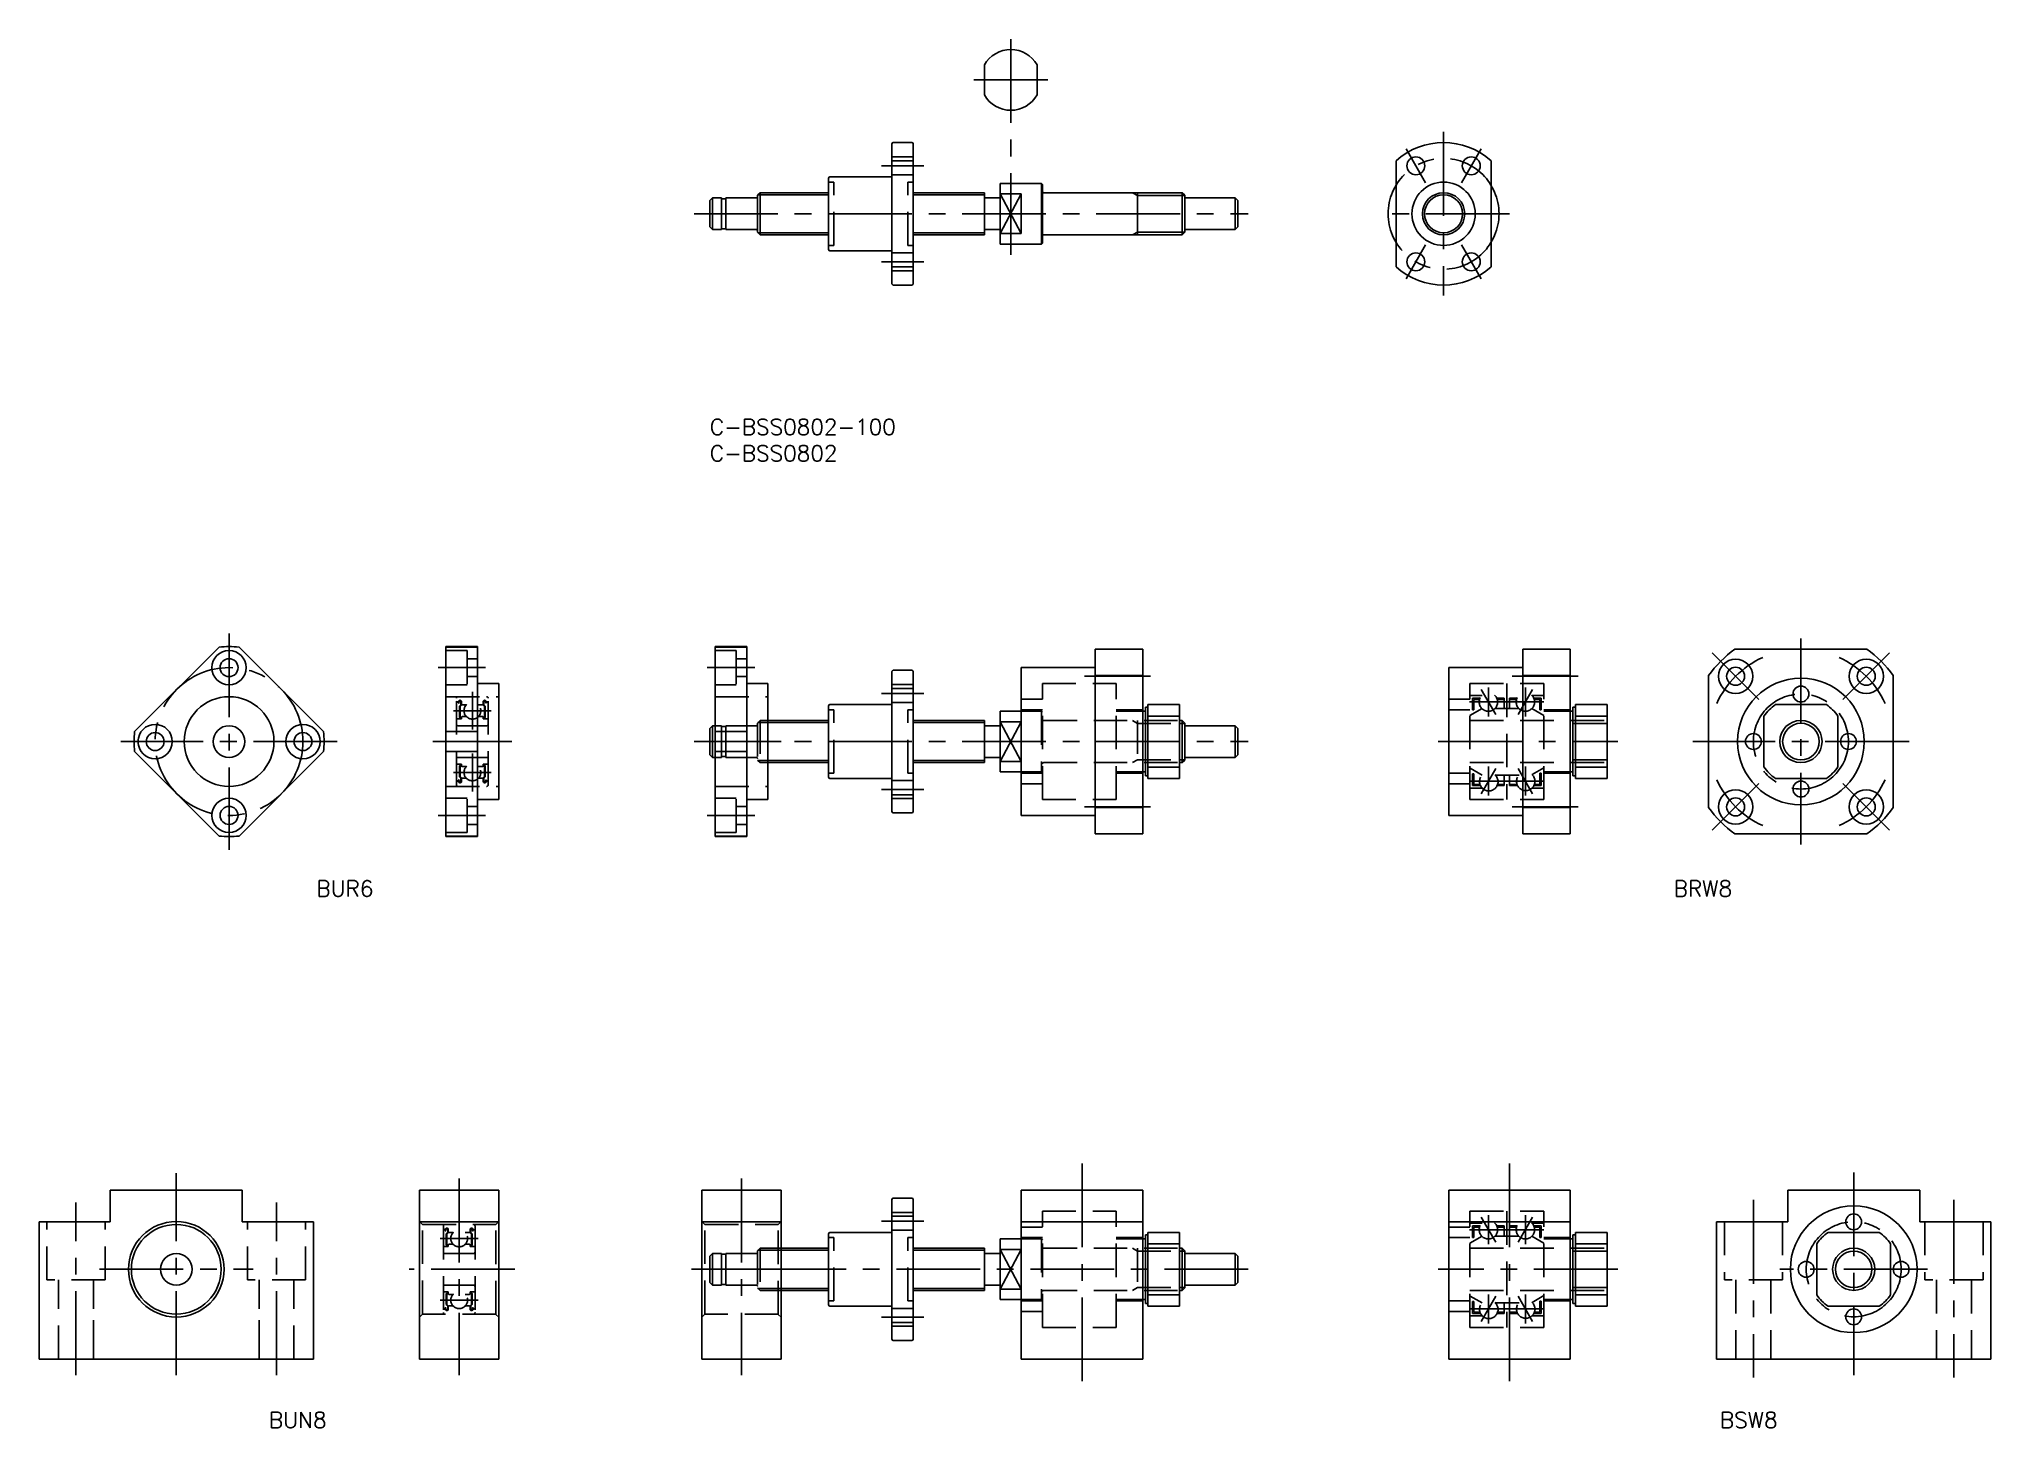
# Model space of a CAD drawing. Extents: x -127 to 243, y -191 to 72.
import ezdxf

# ---------------------------------------------------------------- set-up
doc = ezdxf.new("R2010")
doc.units = 0
doc.header["$LTSCALE"] = 0.5
doc.linetypes.add('CENTER', pattern=[50.8, 31.75, -6.35, 6.35, -6.35])
doc.linetypes.add('DASHED', pattern=[19.05, 12.7, -6.35])
doc.layers.get('0').update_dxf_attribs({"linetype": 'CONTINUOUS'})
doc.layers.add('CENTER', color=1, linetype='CENTER')
doc.styles.get("Standard").update_dxf_attribs({"font": 'txt.shx', "height": 3, "bigfont": 'bigfont.shx'})

# ---------------------------------------------------------------- blocks, each defined once
blk = doc.blocks.new('*U33')
at = {"color": 7, "linetype": 'CONTINUOUS'}
blk.add_text('C-BSS0802-100', height=3, dxfattribs=at).set_placement((0, -3))
blk = doc.blocks.new('*U34')
at = {"color": 7, "linetype": 'CONTINUOUS'}
blk.add_text('C-BSS0802', height=3, dxfattribs=at).set_placement((0, -8))
blk = doc.blocks.new('*U35')
at = {"color": 7, "linetype": 'CONTINUOUS'}
blk.add_text('BUR6', height=3, dxfattribs=at).set_placement((-74.55, -90.46))
blk = doc.blocks.new('*U36')
at = {"color": 7, "linetype": 'CONTINUOUS'}
blk.add_text('BRW8', height=3, dxfattribs=at).set_placement((182.6, -90.46))
blk = doc.blocks.new('*U37')
at = {"color": 7, "linetype": 'CONTINUOUS'}
blk.add_text('BUN8', height=3, dxfattribs=at).set_placement((-83.55, -191.17))
blk = doc.blocks.new('*U38')
at = {"color": 7, "linetype": 'CONTINUOUS'}
blk.add_text('BSW8', height=3, dxfattribs=at).set_placement((191.35, -191.17))

msp = doc.modelspace()

# ---------------------------------------------------------------- linework, layer by layer
at = {"color": 7, "linetype": 'CONTINUOUS'}
for p, q in [((52, 67.09), (52, 61.41)), ((62, 67.09), (62, 61.41)), ((34.5, 25.64), (34.5, 52.14)), ((34.75, 52.39), (38.25, 52.39)), ((38.5, 25.64), (38.5, 52.14)), ((34.5, 48.95), (38.5, 48.95)), ((130, 48.95), (130, 28.82)), ((148, 48.95), (148, 28.82)), ((22.5, 32.14), (22.5, 45.64)), ((22.75, 45.89), (34.5, 45.89)), ((55, 44.64), (62.8, 44.64)), ((55, 44.64), (55, 33.14)), ((62.8, 44.64), (62.8, 33.14)), ((62.8, 44.64), (63, 44.44)), ((63, 44.44), (63, 33.34)), ((0, 41.39), (0.5, 41.89)), ((0, 41.39), (0, 36.39)), ((0.5, 41.89), (2.2, 41.89)), ((0.5, 41.89), (0.5, 35.89)), ((2.2, 41.89), (2.2, 35.89)), ((2.2, 41.74), (3, 41.74)), ((3, 41.89), (8.8, 41.89)), ((3, 41.89), (3, 35.89)), ((9, 42.39), (9.5, 42.89)), ((9, 42.39), (9, 35.39)), ((9.5, 42.89), (22.5, 42.89)), ((9.5, 42.89), (9.5, 34.89)), ((38.5, 42.89), (52, 42.89)), ((52, 42.89), (52, 34.89)), ((52, 41.89), (55, 41.89)), ((55, 42.64), (59, 42.64)), ((59, 42.64), (59, 35.14)), ((63.2, 42.89), (89.5, 42.89)), ((81, 42.89), (81, 34.89)), ((89.5, 42.89), (89.5, 34.89)), ((89.5, 42.89), (90, 42.39)), ((90, 42.39), (90, 35.39)), ((90, 41.89), (99.5, 41.89)), ((99.5, 41.89), (99.5, 35.89)), ((99.5, 41.89), (100, 41.39)), ((100, 41.39), (100, 36.39)), ((0.5, 35.89), (0, 36.39)), ((0.5, 35.89), (2.2, 35.89)), ((2.2, 36.04), (3, 36.04)), ((3, 35.89), (8.8, 35.89)), ((9, 35.39), (9.5, 34.89)), ((9.5, 34.89), (22.5, 34.89)), ((38.5, 34.89), (52, 34.89)), ((52, 35.89), (55, 35.89)), ((55, 35.14), (59, 35.14)), ((62.8, 33.14), (63, 33.34)), ((63.2, 34.89), (89.5, 34.89)), ((89.5, 34.89), (90, 35.39)), ((90, 35.89), (99.5, 35.89)), ((99.5, 35.89), (100, 36.39)), ((22.75, 31.89), (34.5, 31.89)), ((55, 33.14), (62.8, 33.14)), ((38.5, 28.82), (34.5, 28.82)), ((34.75, 25.39), (38.25, 25.39)), ((-93, -43.21), (-109, -59.21)), ((-89.2, -43.21), (-73.2, -59.21)), ((-50, -79.11), (-50, -43.11)), ((-50, -43.11), (-44, -43.11)), ((-50, -43.21), (-44, -43.21)), ((-44, -43.11), (-44, -79.11)), ((1, -79.11), (1, -43.11)), ((1, -43.11), (7, -43.11)), ((1, -43.21), (7, -43.21)), ((7, -43.11), (7, -79.11)), ((73, -78.61), (73, -43.61)), ((73, -43.61), (82, -43.61)), ((82, -78.61), (82, -43.61)), ((154, -78.61), (154, -43.61)), ((154, -43.61), (163, -43.61)), ((163, -78.61), (163, -43.61)), ((194.21, -43.61), (219.19, -43.61)), ((34.5, -74.36), (34.5, -47.86)), ((34.75, -47.61), (38.25, -47.61)), ((38.5, -74.36), (38.5, -47.86)), ((73, -47.11), (59, -47.11)), ((59, -75.11), (59, -47.11)), ((154, -47.11), (140, -47.11)), ((140, -75.11), (140, -47.11)), ((-40, -50.11), (-44, -50.11)), ((-40, -72.11), (-40, -50.11)), ((11, -50.11), (7, -50.11)), ((11, -72.11), (11, -50.11)), ((34.5, -51.05), (38.5, -51.05)), ((73, -48.62), (82, -48.62)), ((154, -48.62), (163, -48.62)), ((189.2, -48.62), (189.2, -73.6)), ((224.2, -48.62), (224.2, -73.6)), ((22.5, -67.86), (22.5, -54.36)), ((22.75, -54.11), (34.5, -54.11)), ((55, -55.36), (59, -55.36)), ((55, -55.36), (55, -66.86)), ((82.5, -55.36), (82, -55.36)), ((82.5, -54.61), (82.5, -67.61)), ((82.5, -54.61), (83, -54.61)), ((82.5, -66.86), (82.5, -55.36)), ((83, -54.11), (89, -54.11)), ((83, -54.11), (83, -68.11)), ((89, -54.11), (89, -68.11)), ((163.5, -55.36), (163, -55.36)), ((163.5, -54.61), (163.5, -67.61)), ((163.5, -54.61), (164, -54.61)), ((164, -54.11), (170, -54.11)), ((164, -54.11), (164, -68.11)), ((170, -54.11), (170, -68.11)), ((201.88, -54.11), (211.53, -54.11)), ((0, -58.61), (0.5, -58.11)), ((0, -58.61), (0, -63.61)), ((0.5, -58.11), (1, -58.11)), ((0.5, -58.11), (0.5, -64.11)), ((11, -57.11), (22.5, -57.11)), ((38.5, -57.11), (52, -57.11)), ((52, -57.11), (52, -65.11)), ((52, -58.11), (55, -58.11)), ((55, -57.36), (59, -57.36)), ((89, -56.29), (83, -56.29)), ((89, -57.11), (89.5, -57.11)), ((89.5, -57.11), (89.5, -65.11)), ((89.5, -57.11), (90, -57.61)), ((90, -57.61), (90, -64.61)), ((90, -58.11), (99.5, -58.11)), ((99.5, -58.11), (99.5, -64.11)), ((99.5, -58.11), (100, -58.61)), ((100, -58.61), (100, -63.61)), ((170, -56.29), (164, -56.29)), ((199.7, -65.94), (199.7, -56.29)), ((213.7, -56.29), (213.7, -65.94)), ((-50, -59.21), (-44, -59.21)), ((1, -59.21), (7, -59.21)), ((-93, -79.01), (-109, -63.01)), ((-73.2, -63.01), (-89.2, -79.01)), ((-50, -63.01), (-44, -63.01)), ((0.5, -64.11), (0, -63.61)), ((0.5, -64.11), (1, -64.11)), ((1, -63.01), (7, -63.01)), ((11, -65.11), (22.5, -65.11)), ((38.5, -65.11), (52, -65.11)), ((52, -64.11), (55, -64.11)), ((55, -64.86), (59, -64.86)), ((89, -65.94), (83, -65.94)), ((89, -65.11), (89.5, -65.11)), ((89.5, -65.11), (90, -64.61)), ((90, -64.11), (99.5, -64.11)), ((99.5, -64.11), (100, -63.61)), ((170, -65.94), (164, -65.94)), ((22.75, -68.11), (34.5, -68.11)), ((55, -66.86), (59, -66.86)), ((82.5, -66.86), (82, -66.86)), ((83, -67.61), (82.5, -67.61)), ((89, -68.11), (83, -68.11)), ((163.5, -66.86), (163, -66.86)), ((164, -67.61), (163.5, -67.61)), ((170, -68.11), (164, -68.11)), ((211.53, -68.11), (201.88, -68.11)), ((-40, -72.11), (-44, -72.11)), ((11, -72.11), (7, -72.11)), ((38.5, -71.18), (34.5, -71.18)), ((73, -73.6), (82, -73.6)), ((154, -73.6), (163, -73.6)), ((34.75, -74.61), (38.25, -74.61)), ((73, -75.11), (59, -75.11)), ((154, -75.11), (140, -75.11)), ((-50, -79.01), (-44, -79.01)), ((-50, -79.11), (-44, -79.11)), ((1, -79.01), (7, -79.01)), ((1, -79.11), (7, -79.11)), ((73, -78.61), (82, -78.61)), ((154, -78.61), (163, -78.61)), ((219.19, -78.61), (194.21, -78.61)), ((-88.6, -146.11), (-113.6, -146.11)), ((-113.6, -152.11), (-113.6, -146.11)), ((-88.6, -152.11), (-88.6, -146.11)), ((-55, -178.11), (-55, -146.11)), ((-40, -146.11), (-55, -146.11)), ((-40, -178.11), (-40, -146.11)), ((-1.5, -178.11), (-1.5, -146.11)), ((13.5, -146.11), (-1.5, -146.11)), ((13.5, -178.11), (13.5, -146.11)), ((34.5, -174.36), (34.5, -147.86)), ((34.75, -147.61), (38.25, -147.61)), ((38.5, -174.36), (38.5, -147.86)), ((82, -146.11), (59, -146.11)), ((59, -178.11), (59, -146.11)), ((82, -178.11), (82, -146.11)), ((163, -146.11), (140, -146.11)), ((140, -178.11), (140, -146.11)), ((163, -178.11), (163, -146.11)), ((229.2, -146.11), (204.2, -146.11)), ((204.2, -146.11), (204.2, -152.11)), ((229.2, -146.11), (229.2, -152.11)), ((34.5, -151.05), (38.5, -151.05)), ((-127.1, -178.11), (-127.1, -152.11)), ((-127.1, -178.11), (-127.1, -152.11)), ((-113.6, -152.11), (-127.1, -152.11)), ((-75.1, -152.11), (-88.6, -152.11)), ((-75.1, -178.11), (-75.1, -152.11)), ((-40, -152.11), (-55, -152.11)), ((13.5, -152.11), (-1.5, -152.11)), ((22.5, -167.86), (22.5, -154.36)), ((22.75, -154.11), (34.5, -154.11)), ((82, -152.11), (59, -152.11)), ((82.5, -167.61), (82.5, -154.61)), ((82.5, -154.61), (83, -154.61)), ((83, -154.11), (89, -154.11)), ((83, -154.11), (83, -168.11)), ((89, -154.11), (89, -168.11)), ((163, -152.11), (140, -152.11)), ((163.5, -154.61), (163.5, -167.61)), ((163.5, -154.61), (164, -154.61)), ((164, -154.11), (170, -154.11)), ((164, -154.11), (164, -168.11)), ((170, -154.11), (170, -168.11)), ((190.7, -152.11), (190.7, -178.11)), ((204.2, -152.11), (190.7, -152.11)), ((211.88, -154.11), (221.53, -154.11)), ((229.2, -152.11), (242.7, -152.11)), ((242.7, -178.11), (242.7, -152.11)), ((13.5, -157.11), (22.5, -157.11)), ((38.5, -157.11), (52, -157.11)), ((52, -157.11), (52, -165.11)), ((52, -158.11), (55, -158.11)), ((55, -155.36), (59, -155.36)), ((55, -155.36), (55, -166.86)), ((55, -157.36), (59, -157.36)), ((82.5, -155.36), (82, -155.36)), ((89, -156.29), (83, -156.29)), ((89, -157.11), (89.5, -157.11)), ((89.5, -157.11), (89.5, -165.11)), ((89.5, -157.11), (90, -157.61)), ((90, -157.61), (90, -164.61)), ((90, -158.11), (99.5, -158.11)), ((99.5, -158.11), (99.5, -164.11)), ((99.5, -158.11), (100, -158.61)), ((100, -158.61), (100, -163.61)), ((163.5, -155.36), (163, -155.36)), ((170, -156.29), (164, -156.29)), ((209.7, -165.94), (209.7, -156.29)), ((223.7, -156.29), (223.7, -165.94)), ((13.5, -165.11), (22.5, -165.11)), ((38.5, -165.11), (52, -165.11)), ((52, -164.11), (55, -164.11)), ((55, -164.86), (59, -164.86)), ((89, -165.94), (83, -165.94)), ((89, -165.11), (89.5, -165.11)), ((89.5, -165.11), (90, -164.61)), ((90, -164.11), (99.5, -164.11)), ((99.5, -164.11), (100, -163.61)), ((170, -165.94), (164, -165.94)), ((22.75, -168.11), (34.5, -168.11)), ((55, -166.86), (59, -166.86)), ((82.5, -166.86), (82, -166.86)), ((83, -167.61), (82.5, -167.61)), ((89, -168.11), (83, -168.11)), ((163.5, -166.86), (163, -166.86)), ((164, -167.61), (163.5, -167.61)), ((170, -168.11), (164, -168.11)), ((221.53, -168.11), (211.88, -168.11)), ((38.5, -171.18), (34.5, -171.18)), ((34.75, -174.61), (38.25, -174.61)), ((-75.1, -178.11), (-127.1, -178.11)), ((-40, -178.11), (-55, -178.11)), ((13.5, -178.11), (-1.5, -178.11)), ((82, -178.11), (59, -178.11)), ((163, -178.11), (140, -178.11)), ((190.7, -178.11), (242.7, -178.11))]:
    msp.add_line(p, q, dxfattribs=at)
at = {"color": 3, "linetype": 'DASHED'}
for p, q in [((38.5, 49.68), (34.5, 49.68)), ((22.5, 44.89), (23.5, 44.89)), ((23.5, 32.89), (23.5, 44.89)), ((38.5, 46.28), (34.5, 46.28)), ((37.5, 32.89), (37.5, 44.89)), ((37.5, 44.89), (38.5, 44.89)), ((22.5, 32.89), (23.5, 32.89)), ((38.5, 31.49), (34.5, 31.49)), ((37.5, 32.89), (38.5, 32.89)), ((38.5, 28.09), (34.5, 28.09)), ((-50, -43.86), (-46, -43.86)), ((-46, -43.86), (-46, -50.36)), ((1, -43.86), (5, -43.86)), ((5, -43.86), (5, -50.36)), ((-46, -45.41), (-44, -45.41)), ((5, -45.41), (7, -45.41)), ((-50, -50.36), (-46, -50.36)), ((-46, -48.81), (-44, -48.81)), ((1, -50.36), (5, -50.36)), ((5, -48.81), (7, -48.81)), ((38.5, -50.32), (34.5, -50.32)), ((63, -72.11), (63, -50.11)), ((63, -50.11), (77, -50.11)), ((77, -72.11), (77, -50.11)), ((144, -72.11), (144, -50.11)), ((144, -50.11), (158, -50.11)), ((151, -50.11), (151, -72.11)), ((158, -72.11), (158, -50.11)), ((-50, -52.61), (-40, -52.61)), ((-48, -69.31), (-48, -52.91)), ((-48, -53.51), (-47.9, -53.61)), ((-47.9, -53.61), (-47.69, -53.61)), ((-47.69, -53.61), (-47.58, -53.44)), ((-47.64, -53.79), (-47.53, -53.85)), ((-47.58, -53.68), (-47.47, -53.5)), ((-47.47, -53.74), (-47.58, -53.68)), ((-47.53, -53.85), (-47.47, -53.74)), ((-47.18, -54.16), (-47.44, -54.42)), ((-47.44, -54.42), (-47.44, -56.47)), ((-47.06, -54.22), (-47.31, -54.47)), ((-47.31, -56.47), (-47.31, -54.47)), ((-47.18, -53.58), (-47.18, -54.16)), ((-47.06, -53.58), (-47.06, -54.22)), ((-47.06, -54.06), (-46.96, -54.16)), ((-46.96, -54.16), (-46.14, -54.16)), ((-43.04, -54.16), (-43.86, -54.16)), ((-42.94, -54.06), (-43.04, -54.16)), ((-42.94, -53.58), (-42.94, -54.22)), ((-42.94, -54.22), (-42.69, -54.47)), ((-42.82, -53.58), (-42.82, -54.16)), ((-42.82, -54.16), (-42.57, -54.42)), ((-42.69, -56.47), (-42.69, -54.47)), ((-42.57, -54.42), (-42.57, -56.47)), ((-42.42, -53.68), (-42.53, -53.5)), ((-42.53, -53.74), (-42.42, -53.68)), ((-42.47, -53.85), (-42.53, -53.74)), ((-42.36, -53.79), (-42.47, -53.85)), ((-42.31, -53.61), (-42.42, -53.44)), ((-42.1, -53.61), (-42.31, -53.61)), ((-42, -53.51), (-42.1, -53.61)), ((-42, -69.31), (-42, -52.91)), ((1, -52.61), (11, -52.61)), ((22.5, -55.11), (23.5, -55.11)), ((23.5, -67.11), (23.5, -55.11)), ((38.5, -53.72), (34.5, -53.72)), ((37.5, -67.11), (37.5, -55.11)), ((37.5, -55.11), (38.5, -55.11)), ((59, -53.11), (63, -53.11)), ((63, -55.11), (59, -55.11)), ((59, -55.36), (62.8, -55.36)), ((62.8, -55.36), (62.8, -66.86)), ((62.8, -55.36), (63, -55.56)), ((77, -55.11), (82, -55.11)), ((77, -55.36), (82, -55.36)), ((140, -53.11), (144, -53.11)), ((144, -55.11), (140, -55.11)), ((144, -52.36), (146.28, -52.36)), ((146.28, -54.86), (144, -56.18)), ((144.5, -52.88), (144.5, -55.11)), ((144.5, -52.88), (145.91, -52.88)), ((144.5, -52.88), (145.91, -52.88)), ((144.5, -55.11), (144.75, -55.11)), ((144.75, -53.13), (145.82, -53.12)), ((144.75, -53.13), (144.75, -55.11)), ((145.91, -52.87), (145.96, -52.87)), ((148.72, -54.86), (151, -54.86)), ((150, -54.86), (148.72, -54.86)), ((149.09, -52.88), (150.5, -52.88)), ((149.18, -53.13), (150.5, -53.13)), ((150.5, -52.88), (150.5, -54.86)), ((151, -54.86), (153.28, -54.86)), ((151.5, -52.88), (151.5, -54.86)), ((151.5, -52.88), (152.91, -52.88)), ((151.5, -53.13), (152.82, -53.13)), ((158, -52.36), (155.72, -52.36)), ((155.72, -52.36), (157, -52.36)), ((155.72, -54.86), (158, -56.18)), ((156.09, -52.88), (157.5, -52.88)), ((156.18, -53.13), (157.25, -53.13)), ((157.25, -53.13), (157.25, -55.11)), ((157.5, -55.11), (157.25, -55.11)), ((157.5, -52.88), (157.5, -55.11)), ((158, -55.11), (163, -55.11)), ((158, -55.36), (163, -55.36)), ((-48, -56.91), (-47.9, -56.81)), ((-47.9, -56.81), (-47.06, -56.81)), ((-42.3, -58.11), (-47.7, -58.11)), ((-47.12, -56.47), (-47.31, -56.47)), ((-47.31, -56.59), (-47.12, -56.59)), ((-47.12, -56.59), (-47.12, -56.47)), ((-47.06, -56.46), (-46.96, -56.36)), ((-47.06, -56.81), (-47.06, -56.46)), ((-46.96, -56.36), (-46.14, -56.36)), ((-43.04, -56.36), (-43.86, -56.36)), ((-43.65, -58.11), (-43.65, -58.11)), ((-42.94, -56.46), (-43.04, -56.36)), ((-42.94, -56.81), (-42.94, -56.46)), ((-42.1, -56.81), (-42.94, -56.81)), ((-42.88, -56.59), (-42.88, -56.47)), ((-42.88, -56.47), (-42.69, -56.47)), ((-42.69, -56.59), (-42.88, -56.59)), ((-42, -56.91), (-42.1, -56.81)), ((1, -58.11), (2.2, -58.11)), ((2.2, -58.11), (2.2, -64.11)), ((2.2, -58.26), (3, -58.26)), ((3, -58.11), (8.8, -58.11)), ((3, -58.11), (3, -64.11)), ((9, -57.61), (9.5, -57.11)), ((9, -57.61), (9, -64.61)), ((11, -57.51), (9.11, -57.51)), ((9.5, -57.11), (9.5, -65.11)), ((11, -57.11), (9.5, -57.11)), ((63.2, -57.11), (89, -57.11)), ((81, -57.66), (80.06, -57.11)), ((81, -57.11), (81, -65.11)), ((81, -57.66), (89, -57.66)), ((144, -57.11), (170, -57.11)), ((170, -57.66), (163.5, -57.66)), ((-48, -65.31), (-47.9, -65.41)), ((-47.9, -65.41), (-47.06, -65.41)), ((-42.3, -64.11), (-47.7, -64.11)), ((-47.44, -67.81), (-47.44, -65.76)), ((-47.31, -65.63), (-47.12, -65.63)), ((-47.12, -65.76), (-47.31, -65.76)), ((-47.31, -65.76), (-47.31, -67.76)), ((-47.12, -65.63), (-47.12, -65.76)), ((-47.06, -65.41), (-47.06, -65.76)), ((-47.06, -65.76), (-46.96, -65.86)), ((-46.96, -65.86), (-46.14, -65.86)), ((-43.04, -65.86), (-43.86, -65.86)), ((-42.94, -65.76), (-43.04, -65.86)), ((-42.94, -65.41), (-42.94, -65.76)), ((-42.1, -65.41), (-42.94, -65.41)), ((-42.88, -65.63), (-42.88, -65.76)), ((-42.69, -65.63), (-42.88, -65.63)), ((-42.88, -65.76), (-42.69, -65.76)), ((-42.69, -65.76), (-42.69, -67.76)), ((-42.57, -67.81), (-42.57, -65.76)), ((-42, -65.31), (-42.1, -65.41)), ((1, -64.11), (2.2, -64.11)), ((2.2, -63.96), (3, -63.96)), ((3, -64.11), (8.8, -64.11)), ((9, -64.61), (9.5, -65.11)), ((11, -64.72), (9.11, -64.72)), ((11, -65.11), (9.5, -65.11)), ((63.2, -65.11), (89, -65.11)), ((80.06, -65.11), (81, -64.57)), ((81, -64.57), (89, -64.57)), ((144, -65.11), (170, -65.11)), ((146.33, -67.47), (144.04, -66.18)), ((155.78, -67.38), (158, -66.08)), ((170, -64.57), (163.5, -64.57)), ((-50, -69.61), (-40, -69.61)), ((-48, -68.71), (-47.9, -68.61)), ((-47.9, -68.61), (-47.69, -68.61)), ((-47.69, -68.61), (-47.58, -68.79)), ((-47.64, -68.44), (-47.53, -68.38)), ((-47.47, -68.49), (-47.58, -68.55)), ((-47.58, -68.55), (-47.47, -68.72)), ((-47.53, -68.38), (-47.47, -68.49)), ((-47.18, -68.06), (-47.44, -67.81)), ((-47.06, -68.01), (-47.31, -67.76)), ((-47.18, -68.65), (-47.18, -68.06)), ((-47.06, -68.65), (-47.06, -68.01)), ((-47.06, -68.16), (-46.96, -68.06)), ((-46.96, -68.06), (-46.14, -68.06)), ((-43.04, -68.06), (-43.86, -68.06)), ((-42.94, -68.16), (-43.04, -68.06)), ((-42.94, -68.01), (-42.69, -67.76)), ((-42.94, -68.65), (-42.94, -68.01)), ((-42.82, -68.06), (-42.57, -67.81)), ((-42.82, -68.65), (-42.82, -68.06)), ((-42.47, -68.38), (-42.53, -68.49)), ((-42.53, -68.49), (-42.42, -68.55)), ((-42.42, -68.55), (-42.53, -68.72)), ((-42.36, -68.44), (-42.47, -68.38)), ((-42.31, -68.61), (-42.42, -68.79)), ((-42.1, -68.61), (-42.31, -68.61)), ((-42, -68.71), (-42.1, -68.61)), ((1, -69.61), (11, -69.61)), ((22.5, -67.11), (23.5, -67.11)), ((38.5, -68.51), (34.5, -68.51)), ((37.5, -67.11), (38.5, -67.11)), ((59, -66.86), (62.8, -66.86)), ((63, -67.11), (59, -67.11)), ((59, -69.11), (63, -69.11)), ((62.8, -66.86), (63, -66.66)), ((77, -66.86), (82, -66.86)), ((77, -67.11), (82, -67.11)), ((144, -67.11), (140, -67.11)), ((140, -69.11), (144, -69.11)), ((146.34, -69.95), (144, -69.95)), ((144.5, -67.23), (144.5, -69.47)), ((144.75, -67.23), (144.5, -67.23)), ((145.99, -69.47), (144.5, -69.47)), ((144.75, -67.23), (144.75, -69.22)), ((145.89, -69.22), (144.75, -69.22)), ((153.29, -67.45), (148.78, -67.45)), ((150.5, -69.47), (149.14, -69.47)), ((150.5, -69.22), (149.24, -69.22)), ((150.5, -67.45), (150.5, -69.47)), ((151.5, -67.45), (151.5, -69.47)), ((152.91, -69.22), (151.5, -69.22)), ((153.02, -69.47), (151.5, -69.47)), ((158, -69.95), (155.73, -69.95)), ((157.5, -69.47), (156.11, -69.47)), ((157.25, -69.22), (156.22, -69.22)), ((157.25, -67.12), (157.25, -69.22)), ((157.5, -67.12), (157.25, -67.12)), ((157.5, -67.12), (157.5, -69.47)), ((158, -66.86), (163, -66.86)), ((158, -67.11), (163, -67.11)), ((-50, -71.86), (-46, -71.86)), ((-46, -78.36), (-46, -71.86)), ((-46, -73.41), (-44, -73.41)), ((1, -71.86), (5, -71.86)), ((5, -78.36), (5, -71.86)), ((5, -73.41), (7, -73.41)), ((38.5, -71.91), (34.5, -71.91)), ((63, -72.11), (77, -72.11)), ((144, -72.11), (158, -72.11)), ((-46, -76.81), (-44, -76.81)), ((5, -76.81), (7, -76.81)), ((-50, -78.36), (-46, -78.36)), ((1, -78.36), (5, -78.36)), ((38.5, -150.32), (34.5, -150.32)), ((63, -150.11), (77, -150.11)), ((63, -172.11), (63, -150.11)), ((77, -172.11), (77, -150.11)), ((144, -150.11), (158, -150.11)), ((144, -172.11), (144, -150.11)), ((151, -150.11), (151, -172.11)), ((158, -172.11), (158, -150.11)), ((-125.6, -163.11), (-125.6, -152.11)), ((-114.6, -163.11), (-114.6, -152.11)), ((-87.6, -163.11), (-87.6, -152.11)), ((-76.6, -163.11), (-76.6, -152.11)), ((-55, -152.06), (-54.45, -152.61)), ((-54.45, -169.61), (-54.45, -152.61)), ((-54.45, -152.61), (-40.55, -152.61)), ((-50.5, -152.91), (-50.5, -169.31)), ((-50.5, -153.51), (-50.4, -153.61)), ((-50.4, -153.61), (-50.19, -153.61)), ((-50.19, -153.61), (-50.08, -153.44)), ((-50.14, -153.79), (-50.03, -153.85)), ((-50.08, -153.68), (-49.97, -153.5)), ((-49.97, -153.74), (-50.08, -153.68)), ((-50.03, -153.85), (-49.97, -153.74)), ((-49.68, -154.16), (-49.94, -154.42)), ((-49.94, -154.42), (-49.94, -156.47)), ((-49.56, -154.22), (-49.81, -154.47)), ((-49.81, -156.47), (-49.81, -154.47)), ((-49.68, -153.58), (-49.68, -154.16)), ((-49.56, -153.58), (-49.56, -154.22)), ((-49.56, -154.06), (-49.46, -154.16)), ((-49.46, -154.16), (-48.64, -154.16)), ((-45.54, -154.16), (-46.36, -154.16)), ((-45.44, -154.06), (-45.54, -154.16)), ((-45.44, -153.58), (-45.44, -154.22)), ((-45.44, -154.22), (-45.19, -154.47)), ((-45.32, -153.58), (-45.32, -154.16)), ((-45.32, -154.16), (-45.07, -154.42)), ((-45.19, -156.47), (-45.19, -154.47)), ((-45.07, -154.42), (-45.07, -156.47)), ((-44.92, -153.68), (-45.03, -153.5)), ((-45.03, -153.74), (-44.92, -153.68)), ((-44.97, -153.85), (-45.03, -153.74)), ((-44.86, -153.79), (-44.97, -153.85)), ((-44.81, -153.61), (-44.92, -153.44)), ((-44.6, -153.61), (-44.81, -153.61)), ((-44.5, -153.51), (-44.6, -153.61)), ((-44.5, -152.91), (-44.5, -169.31)), ((-40, -152.06), (-40.55, -152.61)), ((-40.55, -169.66), (-40.55, -152.61)), ((-1.5, -152.06), (-0.95, -152.61)), ((-0.95, -169.61), (-0.95, -152.61)), ((-0.95, -152.61), (12.95, -152.61)), ((13.5, -152.06), (12.95, -152.61)), ((12.95, -169.66), (12.95, -152.61)), ((22.5, -155.11), (23.5, -155.11)), ((23.5, -167.11), (23.5, -155.11)), ((38.5, -153.72), (34.5, -153.72)), ((37.5, -167.11), (37.5, -155.11)), ((37.5, -155.11), (38.5, -155.11)), ((59, -153.11), (63, -153.11)), ((63, -155.11), (59, -155.11)), ((77, -155.11), (82, -155.11)), ((140, -153.11), (144, -153.11)), ((144, -155.11), (140, -155.11)), ((144, -152.36), (146.28, -152.36)), ((146.28, -154.86), (144, -156.18)), ((144.5, -152.88), (144.5, -155.11)), ((144.5, -152.88), (145.91, -152.88)), ((144.5, -152.88), (145.91, -152.88)), ((144.5, -155.11), (144.75, -155.11)), ((144.75, -153.13), (145.82, -153.12)), ((144.75, -153.13), (144.75, -155.11)), ((145.91, -152.87), (145.96, -152.87)), ((148.72, -154.86), (151, -154.86)), ((150, -154.86), (148.72, -154.86)), ((149.09, -152.88), (150.5, -152.88)), ((149.18, -153.13), (150.5, -153.13)), ((150.5, -152.88), (150.5, -154.86)), ((151, -154.86), (153.28, -154.86)), ((151.5, -152.88), (151.5, -154.86)), ((151.5, -152.88), (152.91, -152.88)), ((151.5, -153.13), (152.82, -153.13)), ((158, -152.36), (155.72, -152.36)), ((155.72, -152.36), (157, -152.36)), ((155.72, -154.86), (158, -156.18)), ((156.09, -152.88), (157.5, -152.88)), ((156.18, -153.13), (157.25, -153.13)), ((157.25, -153.13), (157.25, -155.11)), ((157.5, -155.11), (157.25, -155.11)), ((157.5, -152.88), (157.5, -155.11)), ((158, -155.11), (163, -155.11)), ((192.2, -152.11), (192.2, -163.11)), ((203.2, -152.11), (203.2, -163.11)), ((230.2, -152.11), (230.2, -163.11)), ((241.2, -152.11), (241.2, -163.11)), ((-50.5, -156.91), (-50.4, -156.81)), ((-50.4, -156.81), (-49.56, -156.81)), ((-44.8, -158.11), (-50.2, -158.11)), ((-49.62, -156.47), (-49.81, -156.47)), ((-49.81, -156.59), (-49.62, -156.59)), ((-49.62, -156.59), (-49.62, -156.47)), ((-49.56, -156.46), (-49.46, -156.36)), ((-49.56, -156.81), (-49.56, -156.46)), ((-49.46, -156.36), (-48.64, -156.36)), ((-45.54, -156.36), (-46.36, -156.36)), ((-45.44, -156.46), (-45.54, -156.36)), ((-45.44, -156.81), (-45.44, -156.46)), ((-44.6, -156.81), (-45.44, -156.81)), ((-45.38, -156.59), (-45.38, -156.47)), ((-45.38, -156.47), (-45.19, -156.47)), ((-45.19, -156.59), (-45.38, -156.59)), ((-44.5, -156.91), (-44.6, -156.81)), ((0, -158.61), (0.5, -158.11)), ((0, -158.61), (0, -163.61)), ((0.5, -158.11), (0.5, -164.11)), ((0.5, -158.11), (2.2, -158.11)), ((2.2, -158.11), (2.2, -164.11)), ((2.2, -158.26), (3, -158.26)), ((8.8, -158.11), (3, -158.11)), ((3, -158.11), (3, -164.11)), ((3, -158.11), (3, -164.11)), ((9, -157.61), (9.5, -157.11)), ((9, -157.61), (9, -164.61)), ((11, -157.51), (9.11, -157.51)), ((9.5, -157.11), (9.5, -165.11)), ((13.5, -157.11), (9.5, -157.11)), ((59, -155.36), (62.8, -155.36)), ((62.8, -155.36), (62.8, -166.86)), ((62.8, -155.36), (63, -155.56)), ((63.2, -157.11), (89, -157.11)), ((77, -155.36), (82, -155.36)), ((81, -157.66), (80.06, -157.11)), ((81, -157.11), (81, -165.11)), ((81, -157.66), (89, -157.66)), ((144, -157.11), (170, -157.11)), ((158, -155.36), (163, -155.36)), ((163.5, -157.66), (170, -157.66)), ((-114.6, -163.11), (-125.6, -163.11)), ((-123.4, -178.11), (-123.4, -163.11)), ((-116.8, -178.11), (-116.8, -163.11)), ((-116.8, -177.12), (-116.8, -163.11)), ((-116.8, -177.12), (-116.8, -163.11)), ((-76.6, -163.11), (-87.6, -163.11)), ((-85.4, -178.11), (-85.4, -163.11)), ((-85.4, -177.12), (-85.4, -163.11)), ((-85.4, -177.12), (-85.4, -163.11)), ((-78.8, -178.11), (-78.8, -163.11)), ((-50.5, -165.31), (-50.4, -165.41)), ((-50.4, -165.41), (-49.56, -165.41)), ((-44.8, -164.11), (-50.2, -164.11)), ((-49.94, -167.81), (-49.94, -165.76)), ((-49.81, -165.63), (-49.62, -165.63)), ((-49.62, -165.76), (-49.81, -165.76)), ((-49.81, -165.76), (-49.81, -167.76)), ((-49.62, -165.63), (-49.62, -165.76)), ((-49.56, -165.41), (-49.56, -165.76)), ((-49.56, -165.76), (-49.46, -165.86)), ((-49.46, -165.86), (-48.64, -165.86)), ((-45.54, -165.86), (-46.36, -165.86)), ((-45.44, -165.76), (-45.54, -165.86)), ((-45.44, -165.41), (-45.44, -165.76)), ((-44.6, -165.41), (-45.44, -165.41)), ((-45.38, -165.63), (-45.38, -165.76)), ((-45.19, -165.63), (-45.38, -165.63)), ((-45.38, -165.76), (-45.19, -165.76)), ((-45.19, -165.76), (-45.19, -167.76)), ((-45.07, -167.81), (-45.07, -165.76)), ((-44.5, -165.31), (-44.6, -165.41)), ((0.5, -164.11), (0, -163.61)), ((0.5, -164.11), (2.2, -164.11)), ((2.2, -163.96), (3, -163.96)), ((3, -164.11), (8.8, -164.11)), ((9, -164.61), (9.5, -165.11)), ((11, -164.72), (9.11, -164.72)), ((13.5, -165.11), (9.5, -165.11)), ((63.2, -165.11), (89, -165.11)), ((80.06, -165.11), (81, -164.57)), ((81, -164.57), (89, -164.57)), ((144, -165.11), (170, -165.11)), ((146.33, -167.47), (144.04, -166.18)), ((155.78, -167.38), (158, -166.08)), ((163.5, -164.57), (170, -164.57)), ((203.2, -163.11), (192.2, -163.11)), ((194.4, -163.11), (194.4, -178.11)), ((201, -163.11), (201, -178.11)), ((241.2, -163.11), (230.2, -163.11)), ((232.4, -163.11), (232.4, -178.11)), ((239, -163.11), (239, -178.11)), ((-55, -170.16), (-54.45, -169.61)), ((-40.55, -169.61), (-54.45, -169.61)), ((-50.5, -168.71), (-50.4, -168.61)), ((-50.4, -168.61), (-50.19, -168.61)), ((-50.19, -168.61), (-50.08, -168.79)), ((-50.14, -168.44), (-50.03, -168.38)), ((-49.97, -168.49), (-50.08, -168.55)), ((-50.08, -168.55), (-49.97, -168.72)), ((-50.03, -168.38), (-49.97, -168.49)), ((-49.68, -168.06), (-49.94, -167.81)), ((-49.56, -168.01), (-49.81, -167.76)), ((-49.68, -168.65), (-49.68, -168.06)), ((-49.56, -168.65), (-49.56, -168.01)), ((-49.56, -168.16), (-49.46, -168.06)), ((-49.46, -168.06), (-48.64, -168.06)), ((-45.54, -168.06), (-46.36, -168.06)), ((-45.44, -168.16), (-45.54, -168.06)), ((-45.44, -168.01), (-45.19, -167.76)), ((-45.44, -168.65), (-45.44, -168.01)), ((-45.32, -168.06), (-45.07, -167.81)), ((-45.32, -168.65), (-45.32, -168.06)), ((-44.97, -168.38), (-45.03, -168.49)), ((-45.03, -168.49), (-44.92, -168.55)), ((-44.92, -168.55), (-45.03, -168.72)), ((-44.86, -168.44), (-44.97, -168.38)), ((-44.81, -168.61), (-44.92, -168.79)), ((-44.6, -168.61), (-44.81, -168.61)), ((-44.5, -168.71), (-44.6, -168.61)), ((-40, -170.21), (-40.55, -169.66)), ((-1.5, -170.16), (-0.95, -169.61)), ((12.95, -169.61), (-0.95, -169.61)), ((13.5, -170.21), (12.95, -169.66)), ((22.5, -167.11), (23.5, -167.11)), ((38.5, -168.51), (34.5, -168.51)), ((37.5, -167.11), (38.5, -167.11)), ((59, -166.86), (62.8, -166.86)), ((63, -167.11), (59, -167.11)), ((59, -169.11), (63, -169.11)), ((62.8, -166.86), (63, -166.66)), ((77, -166.86), (82, -166.86)), ((77, -167.11), (82, -167.11)), ((144, -167.11), (140, -167.11)), ((140, -169.11), (144, -169.11)), ((146.34, -169.95), (144, -169.95)), ((144.5, -167.23), (144.5, -169.47)), ((144.75, -167.23), (144.5, -167.23)), ((145.99, -169.47), (144.5, -169.47)), ((144.75, -167.23), (144.75, -169.22)), ((145.89, -169.22), (144.75, -169.22)), ((153.29, -167.45), (148.78, -167.45)), ((150.5, -169.47), (149.14, -169.47)), ((150.5, -169.22), (149.24, -169.22)), ((150.5, -167.45), (150.5, -169.47)), ((151.5, -167.45), (151.5, -169.47)), ((152.91, -169.22), (151.5, -169.22)), ((153.02, -169.47), (151.5, -169.47)), ((158, -169.95), (155.73, -169.95)), ((157.5, -169.47), (156.11, -169.47)), ((157.25, -169.22), (156.22, -169.22)), ((157.25, -167.12), (157.25, -169.22)), ((157.5, -167.12), (157.25, -167.12)), ((157.5, -167.12), (157.5, -169.47)), ((158, -166.86), (163, -166.86)), ((158, -167.11), (163, -167.11)), ((38.5, -171.91), (34.5, -171.91)), ((63, -172.11), (77, -172.11)), ((144, -172.11), (158, -172.11))]:
    msp.add_line(p, q, dxfattribs=at)
at = {"color": 3, "linetype": 'CONTINUOUS'}
for p, q in [((9.11, 42.49), (22.5, 42.49)), ((38.5, 42.49), (52, 42.49)), ((55, 42.64), (59, 35.14)), ((55, 35.14), (59, 42.64)), ((81, 42.34), (80.06, 42.89)), ((81, 42.34), (90, 42.34)), ((9.11, 35.28), (22.5, 35.28)), ((38.5, 35.28), (52, 35.28)), ((80.06, 34.89), (81, 35.43)), ((81, 35.43), (90, 35.43)), ((11, -57.51), (22.5, -57.51)), ((38.5, -57.51), (52, -57.51)), ((55, -57.36), (59, -64.86)), ((55, -64.86), (59, -57.36)), ((89, -57.66), (90, -57.66)), ((11, -64.72), (22.5, -64.72)), ((38.5, -64.72), (52, -64.72)), ((89, -64.57), (90, -64.57)), ((11, -157.51), (22.5, -157.51)), ((38.5, -157.51), (52, -157.51)), ((55, -157.36), (59, -164.86)), ((55, -164.86), (59, -157.36)), ((89, -157.66), (90, -157.66)), ((11, -164.72), (22.5, -164.72)), ((38.5, -164.72), (52, -164.72)), ((89, -164.57), (90, -164.57))]:
    msp.add_line(p, q, dxfattribs=at)
at = {"color": 7, "linetype": 'CONTINUOUS'}
for centre, radius in [((133.75, 47.98), 1.7), ((144.25, 47.98), 1.7), ((139, 38.89), 6), ((139, 38.89), 3.6), ((133.75, 29.79), 1.7), ((144.25, 29.79), 1.7), ((-91.1, -47.11), 3.25), ((-91.1, -47.11), 1.7), ((194.33, -48.74), 3.25), ((194.33, -48.74), 1.7), ((219.08, -48.74), 3.25), ((219.08, -48.74), 1.7), ((206.7, -61.11), 12), ((206.7, -52.11), 1.5), ((-91.1, -61.11), 8.5), ((-105.1, -61.11), 3.25), ((-91.1, -61.11), 3), ((-77.1, -61.11), 3.25), ((206.7, -61.11), 3.46), ((-105.1, -61.11), 1.7), ((-77.1, -61.11), 1.7), ((197.7, -61.11), 1.5), ((215.7, -61.11), 1.5), ((194.33, -73.49), 3.25), ((206.7, -70.11), 1.5), ((219.08, -73.49), 3.25), ((-91.1, -75.11), 3.25), ((-91.1, -75.11), 1.7), ((194.33, -73.49), 1.7), ((219.08, -73.49), 1.7), ((216.7, -161.11), 12), ((216.7, -152.11), 1.5), ((-101.1, -161.11), 9.05), ((-101.1, -161.11), 8.5), ((-101.1, -161.11), 3), ((216.7, -161.11), 3.46), ((207.7, -161.11), 1.5), ((225.7, -161.11), 1.5), ((216.7, -170.11), 1.5)]:
    msp.add_circle(centre, radius, dxfattribs=at)
at = {"color": 3, "linetype": 'CONTINUOUS'}
for centre in [(139, 38.89), (206.7, -61.11), (216.7, -161.11)]:
    msp.add_circle(centre, 4, dxfattribs=at)
at = {"color": 3, "linetype": 'DASHED'}
for centre, radius in [((-45, -55.26), 1.59), ((147.5, -53.61), 1.75), ((154.5, -53.61), 1.75), ((-45, -66.96), 1.59), ((147.57, -68.71), 1.75), ((154.57, -68.65), 1.75), ((-47.5, -155.26), 1.59), ((147.5, -153.61), 1.75), ((154.5, -153.61), 1.75), ((-47.5, -166.96), 1.59), ((147.57, -168.71), 1.75), ((154.57, -168.65), 1.75)]:
    msp.add_circle(centre, radius, dxfattribs=at)
at = {"color": 7, "linetype": 'CONTINUOUS'}
for centre, radius, start, end in [((57, 64.25), 5.75, 29.5918, 150.4082), ((57, 64.25), 5.75, 209.5918, 330.4082), ((34.75, 52.14), 0.25, 90, 180), ((38.25, 52.14), 0.25, 0, 90), ((139, 38.89), 13.5, 48.1897, 131.8103), ((22.75, 45.64), 0.25, 90, 180), ((8.8, 42.09), 0.2, 270, 0), ((63.2, 43.09), 0.2, 180, 270), ((8.8, 35.69), 0.2, 0, 90), ((63.2, 34.69), 0.2, 90, 180), ((22.75, 32.14), 0.25, 180, 270), ((139, 38.89), 13.5, 228.1897, 311.8103), ((34.75, 25.64), 0.25, 180, 270), ((38.25, 25.64), 0.25, 270, 0), ((-91.1, -61.11), 18, 83.9424, 96.0576), ((206.7, -61.11), 21.5, 125.516, 144.484), ((206.7, -61.11), 21.5, 35.516, 54.484), ((34.75, -47.86), 0.25, 90, 180), ((38.25, -47.86), 0.25, 0, 90), ((22.75, -54.36), 0.25, 90, 180), ((206.7, -61.11), 8.5, 124.5603, 145.4397), ((206.7, -61.11), 8.5, 34.5603, 55.4397), ((-91.1, -61.11), 18, 173.9424, 186.0576), ((-91.1, -61.11), 18, 353.9424, 6.0576), ((206.7, -61.11), 8.5, 214.5603, 235.4397), ((206.7, -61.11), 8.5, 304.5603, 325.4397), ((22.75, -67.86), 0.25, 180, 270), ((206.7, -61.11), 21.5, 215.516, 234.484), ((206.7, -61.11), 21.5, 305.516, 324.484), ((34.75, -74.36), 0.25, 180, 270), ((38.25, -74.36), 0.25, 270, 0), ((-91.1, -61.11), 18, 263.9424, 276.0576), ((34.75, -147.86), 0.25, 90, 180), ((38.25, -147.86), 0.25, 0, 90), ((22.75, -154.36), 0.25, 90, 180), ((216.7, -161.11), 8.5, 124.5603, 145.4397), ((216.7, -161.11), 8.5, 34.5603, 55.4397), ((216.7, -161.11), 8.5, 214.5603, 235.4397), ((216.7, -161.11), 8.5, 304.5603, 325.4397), ((22.75, -167.86), 0.25, 180, 270), ((34.75, -174.36), 0.25, 180, 270), ((38.25, -174.36), 0.25, 270, 0)]:
    msp.add_arc(centre, radius, start, end, dxfattribs=at)
at = {"color": 3, "linetype": 'DASHED'}
for centre, radius, start, end in [((-47.7, -52.91), 0.3, 90, 180), ((-47.58, -53.68), 0.126, 149.9926, 240.0026), ((-47.34, -53.58), 0.282, 0, 150.0017), ((-47.34, -53.58), 0.156, 0, 150.0019), ((-42.66, -53.58), 0.282, 29.9983, 180), ((-42.66, -53.58), 0.156, 29.9981, 180), ((-42.42, -53.68), 0.126, 299.9974, 30.0074), ((-42.3, -52.91), 0.3, 0, 90), ((-47.7, -57.81), 0.3, 180, 270), ((-47.31, -56.47), 0.126, 180, 270), ((-42.69, -56.47), 0.126, 270, 359.9999), ((-42.3, -57.81), 0.3, 270, 0), ((8.8, -57.91), 0.2, 270, 0), ((63.2, -56.91), 0.2, 180, 270), ((-47.7, -64.41), 0.3, 90, 180), ((-47.31, -65.76), 0.126, 90, 179.9999), ((-42.69, -65.76), 0.126, 0, 90), ((-42.3, -64.41), 0.3, 0, 90), ((8.8, -64.31), 0.2, 0, 90), ((63.2, -65.31), 0.2, 90, 180), ((-47.7, -69.31), 0.3, 180, 270), ((-47.58, -68.55), 0.126, 119.9974, 210.0074), ((-47.34, -68.65), 0.282, 209.9983, 0), ((-47.34, -68.65), 0.156, 209.9981, 0), ((-42.66, -68.65), 0.282, 180, 330.0017), ((-42.66, -68.65), 0.156, 180, 330.0019), ((-42.42, -68.55), 0.126, 329.9926, 60.0026), ((-42.3, -69.31), 0.3, 270, 0), ((-50.2, -152.91), 0.3, 90, 180), ((-50.08, -153.68), 0.126, 149.9926, 240.0026), ((-49.84, -153.58), 0.282, 0, 150.0017), ((-49.84, -153.58), 0.156, 0, 150.0019), ((-45.16, -153.58), 0.282, 29.9983, 180), ((-45.16, -153.58), 0.156, 29.9981, 180), ((-44.92, -153.68), 0.126, 299.9974, 30.0074), ((-44.8, -152.91), 0.3, 0, 90), ((-50.2, -157.81), 0.3, 180, 270), ((-49.81, -156.47), 0.126, 180, 270), ((-45.19, -156.47), 0.126, 270, 359.9999), ((-44.8, -157.81), 0.3, 270, 0), ((8.8, -157.91), 0.2, 270, 0), ((63.2, -156.91), 0.2, 180, 270), ((-50.2, -164.41), 0.3, 90, 180), ((-49.81, -165.76), 0.126, 90, 179.9999), ((-45.19, -165.76), 0.126, 0, 90), ((-44.8, -164.41), 0.3, 0, 90), ((8.8, -164.31), 0.2, 0, 90), ((63.2, -165.31), 0.2, 90, 180), ((-50.2, -169.31), 0.3, 180, 270), ((-50.08, -168.55), 0.126, 119.9974, 210.0074), ((-49.84, -168.65), 0.282, 209.9983, 0), ((-49.84, -168.65), 0.156, 209.9981, 0), ((-45.16, -168.65), 0.282, 180, 330.0017), ((-45.16, -168.65), 0.156, 180, 330.0019), ((-44.92, -168.55), 0.126, 329.9926, 60.0026), ((-44.8, -169.31), 0.3, 270, 0)]:
    msp.add_arc(centre, radius, start, end, dxfattribs=at)
at = {"layer": 'CENTER', "color": 1, "linetype": 'CENTER'}
for p, q in [((57, 72), (57, 31.14)), ((50, 64.25), (64, 64.25)), ((139, 54.39), (139, 23.39)), ((131.9, 51.18), (135.6, 44.77)), ((146.1, 51.18), (142.4, 44.77)), ((40.5, 47.98), (32.5, 47.98)), ((-3, 38.89), (102, 38.89)), ((151.5, 38.89), (126.5, 38.89)), ((40.5, 29.79), (32.5, 29.79)), ((135.6, 33), (131.9, 26.59)), ((142.4, 33), (146.1, 26.59)), ((-91.1, -40.61), (-91.1, -81.61)), ((189.91, -44.32), (198.75, -53.16)), ((206.7, -41.61), (206.7, -80.61)), ((223.5, -44.32), (214.66, -53.16)), ((-51.5, -47.11), (-42.5, -47.11)), ((-0.5, -47.11), (8.5, -47.11)), ((-45, -58.85), (-45, -51.68)), ((71, -48.74), (83.5, -48.74)), ((146.12, -51.23), (148.87, -56)), ((147.5, -50.86), (147.5, -56.36)), ((152, -48.74), (164.5, -48.74)), ((155.87, -51.23), (153.12, -56)), ((154.5, -50.86), (154.5, -56.36)), ((-41.41, -55.26), (-48.59, -55.26)), ((40.5, -52.02), (32.5, -52.02)), ((143.9, -53.61), (158, -53.61)), ((-70.6, -61.11), (-111.6, -61.11)), ((-52.5, -61.11), (-37.5, -61.11)), ((-49.24, -61.11), (-40.76, -61.11)), ((-3, -61.11), (102, -61.11)), ((-1.5, -61.11), (13.5, -61.11)), ((1.76, -61.11), (10.24, -61.11)), ((138, -61.11), (172, -61.11)), ((227.2, -61.11), (186.2, -61.11)), ((-45, -70.55), (-45, -63.38)), ((146.12, -71), (148.87, -66.23)), ((147.5, -71.36), (147.5, -65.86)), ((155.87, -71), (153.12, -66.23)), ((154.5, -71.36), (154.5, -65.86)), ((-41.41, -66.96), (-48.59, -66.96)), ((40.5, -70.21), (32.5, -70.21)), ((143.9, -68.61), (158, -68.61)), ((189.91, -77.91), (198.75, -69.07)), ((223.5, -77.91), (214.66, -69.07)), ((71, -73.49), (83.5, -73.49)), ((152, -73.49), (164.5, -73.49)), ((-51.5, -75.11), (-42.5, -75.11)), ((-0.5, -75.11), (8.5, -75.11)), ((-101.1, -181.15), (-101.1, -142.87)), ((-47.5, -143.93), (-47.5, -181.15)), ((6, -143.93), (6, -181.15)), ((70.5, -141.06), (70.5, -183.41)), ((151.5, -141.06), (151.5, -183.41)), ((216.7, -142.74), (216.7, -181.2)), ((-120.1, -181.15), (-120.1, -148.44)), ((-82.1, -181.15), (-82.1, -148.44)), ((146.12, -151.23), (148.87, -156)), ((147.5, -150.86), (147.5, -156.36)), ((155.87, -151.23), (153.12, -156)), ((154.5, -150.86), (154.5, -156.36)), ((197.7, -147.97), (197.7, -181.62)), ((235.7, -147.97), (235.7, -181.62)), ((-43.91, -155.26), (-51.09, -155.26)), ((40.5, -152.02), (32.5, -152.02)), ((143.9, -153.61), (158, -153.61)), ((-115.65, -161.11), (-86.55, -161.11)), ((-36.96, -161.11), (-57, -161.11)), ((-45, -161.11), (-41, -161.11)), ((102, -161.11), (-3.5, -161.11)), ((-1.5, -161.11), (13.5, -161.11)), ((1.76, -161.11), (10.24, -161.11)), ((1.76, -161.11), (10.24, -161.11)), ((8.5, -161.11), (12.5, -161.11)), ((172, -161.11), (138, -161.11)), ((230.7, -161.11), (202.7, -161.11)), ((146.12, -171), (148.87, -166.23)), ((147.5, -171.36), (147.5, -165.86)), ((155.87, -171), (153.12, -166.23)), ((154.5, -171.36), (154.5, -165.86)), ((-43.91, -166.96), (-51.09, -166.96)), ((143.9, -168.61), (158, -168.61)), ((40.5, -170.21), (32.5, -170.21))]:
    msp.add_line(p, q, dxfattribs=at)
for centre, radius in [((139, 38.89), 10.5), ((-91.1, -61.11), 14), ((206.7, -61.11), 9), ((216.7, -161.11), 9)]:
    msp.add_circle(centre, radius, dxfattribs=at)
for start, end in [(114.4269, 155.5731), (24.4269, 65.5731), (204.4269, 245.5731), (294.4269, 335.5731)]:
    msp.add_arc((206.7, -61.11), 17.5, start, end, dxfattribs=at)

# ---------------------------------------------------------------- block references
at = {"color": 7, "linetype": 'CONTINUOUS'}
for name in ['*U33', '*U34', '*U35', '*U36', '*U37', '*U38']:
    msp.add_blockref(name, (0, 0), dxfattribs=at)

doc.saveas('drawing.dxf')
